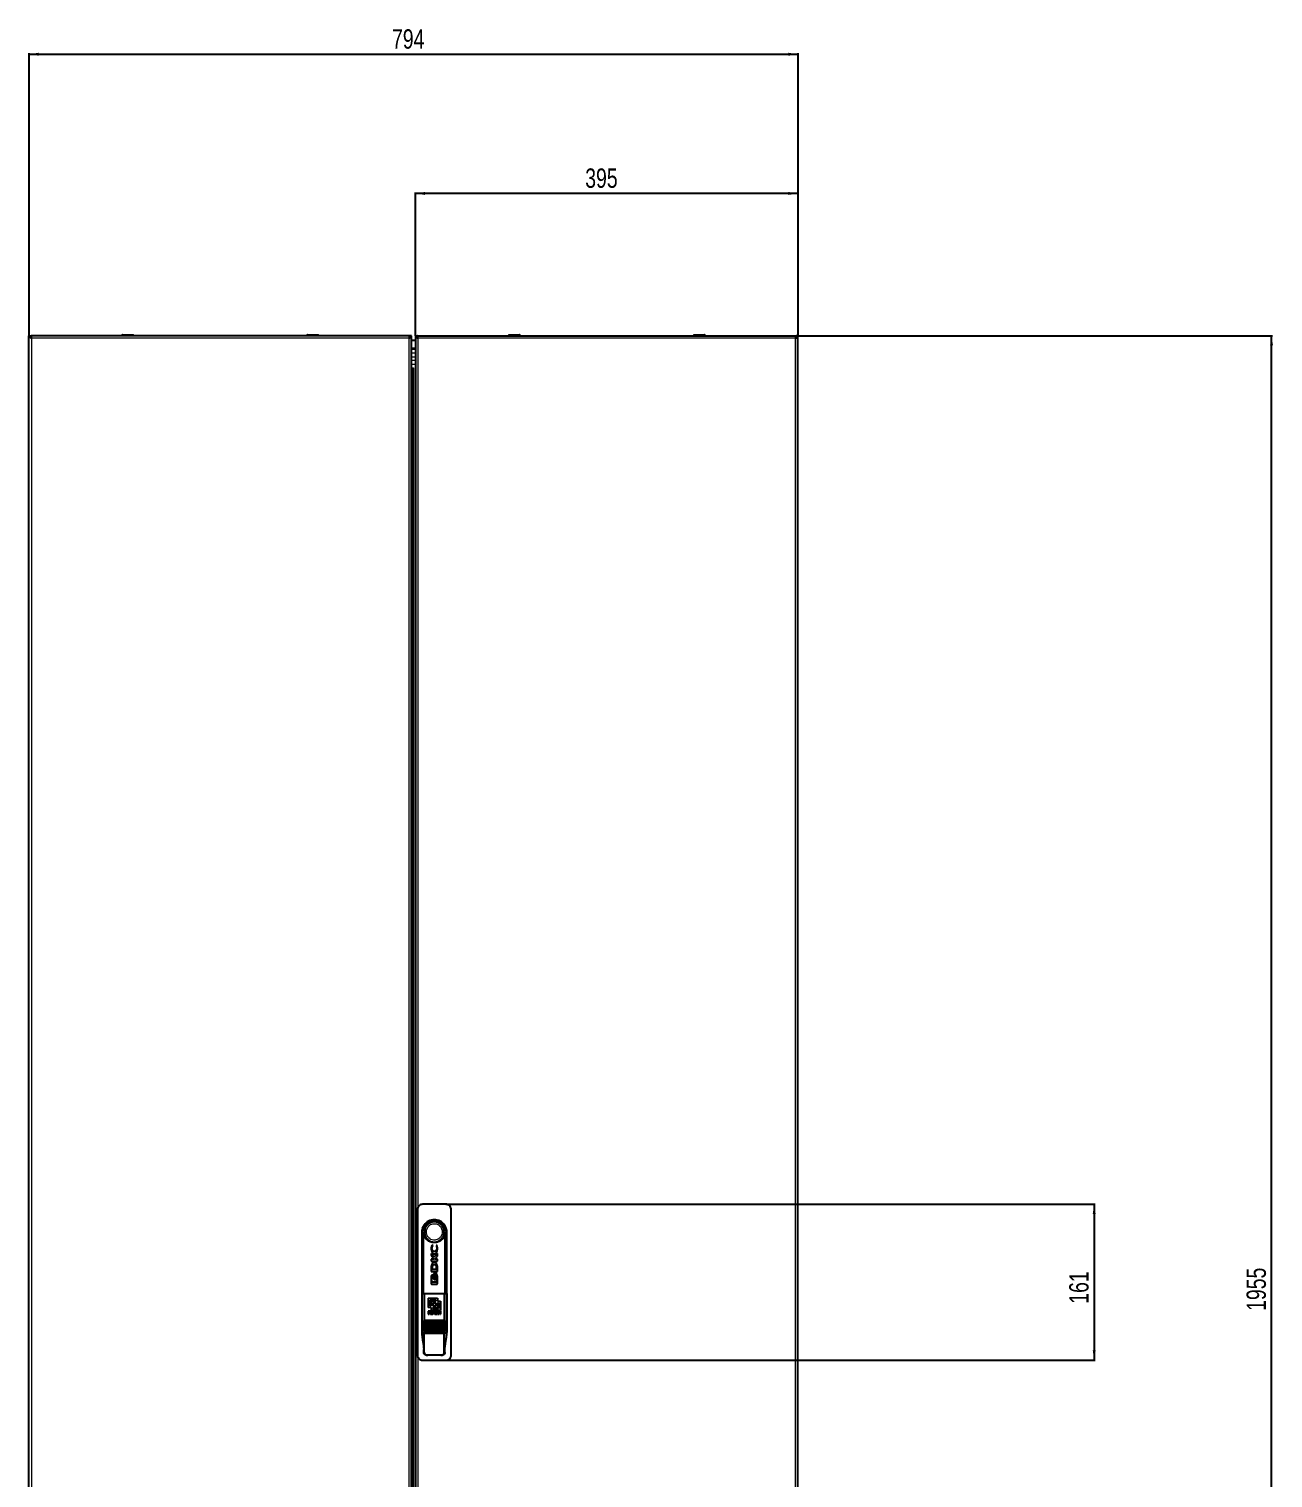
# Model space of a CAD drawing. Header units: millimetres. Extents: x -964 to 2908, y -1920 to 1219.
# Drawn here: x 1623 to 2908, y -423 to 1073 of the extents above; entities that cross this region are included whole.
import ezdxf

# ---------------------------------------------------------------- set-up
doc = ezdxf.new("R2010")
doc.units = ezdxf.units.MM
doc.layers.add('FORMAT', color=7, linetype='Continuous')
doc.styles.add('SLDTEXTSTYLE0', font='TXT', dxfattribs={"width": 0.75})
doc.dimstyles.new('SLDDIMSTYLE0', dxfattribs={"dimtxt": 20, "dimasz": 10, "dimexe": 0, "dimexo": 0.0625, "dimgap": 5, "dimtad": 2, "dimdec": 1, "dimrnd": 1e-09, "dimzin": 12, "dimdsep": 46, "dimtxsty": 'SLDTEXTSTYLE0', "dimsah": 1, "dimcen": 0.09, "dimadec": 0, "dimazin": 3, "dimtfac": 1, "dimtofl": 0, "dimtmove": 0, "dimatfit": 3, "dimfxl": 0, "dimfrac": 2, "dimtolj": 1, "dimtzin": 12, "dimarcsym": 0})

# ---------------------------------------------------------------- blocks, each defined once
blk = doc.blocks.new('_D')
at = {"layer": 'FORMAT'}
for p, q in [((2415, 756.3), (2907.2, 756.3)), ((2906.2, -1198.7), (2906.2, 756.3)), ((2415, -1198.7), (2907.2, -1198.7))]:
    blk.add_line(p, q, dxfattribs=at)
for points in [[(2906.2, 756.3), (2904.7, 746.3), (2907.7, 746.3)], [(2906.2, -1198.7), (2907.7, -1188.7), (2904.7, -1188.7)]]:
    blk.add_solid(points, dxfattribs=at)
at = {"layer": 'FORMAT', "insert": (2880.4, -250.8), "char_height": 20, "attachment_point": 1, "rotation": 90, "style": 'SLDTEXTSTYLE0'}
blk.add_mtext('1955', dxfattribs=at)
blk = doc.blocks.new('_D_1')
at = {"layer": 'FORMAT'}
for p, q in [((1623.3, 756.3), (1623.3, 1048)), ((2417.3, 756.3), (2417.3, 1048)), ((1623.3, 1047), (2417.3, 1047))]:
    blk.add_line(p, q, dxfattribs=at)
for points in [[(1623.3, 1047), (1633.3, 1045.5), (1633.3, 1048.6)], [(2417.3, 1047), (2407.3, 1048.6), (2407.3, 1045.5)]]:
    blk.add_solid(points, dxfattribs=at)
at = {"layer": 'FORMAT', "insert": (1998.1, 1072.8), "char_height": 20, "attachment_point": 1, "style": 'SLDTEXTSTYLE0'}
blk.add_mtext('794', dxfattribs=at)
blk = doc.blocks.new('_D_2')
at = {"layer": 'FORMAT'}
for p, q in [((2022.3, 756.3), (2022.3, 904.3)), ((2417.3, 903.3), (2022.3, 903.3)), ((2417.3, 756.3), (2417.3, 904.3))]:
    blk.add_line(p, q, dxfattribs=at)
for points in [[(2022.3, 903.3), (2032.3, 901.7), (2032.3, 904.8)], [(2417.3, 903.3), (2407.3, 904.8), (2407.3, 901.7)]]:
    blk.add_solid(points, dxfattribs=at)
at = {"layer": 'FORMAT', "insert": (2197.6, 929.1), "char_height": 20, "attachment_point": 1, "style": 'SLDTEXTSTYLE0'}
blk.add_mtext('395', dxfattribs=at)
blk = doc.blocks.new('_D_3')
at = {"layer": 'FORMAT'}
for p, q in [((2053.8, -140.7), (2724.1, -140.7)), ((2723.1, -140.7), (2723.1, -301.7)), ((2053.8, -301.7), (2724.1, -301.7))]:
    blk.add_line(p, q, dxfattribs=at)
for points in [[(2723.1, -140.7), (2721.6, -150.7), (2724.6, -150.7)], [(2723.1, -301.7), (2724.6, -291.7), (2721.6, -291.7)]]:
    blk.add_solid(points, dxfattribs=at)
at = {"layer": 'FORMAT', "insert": (2697.3, -243.4), "char_height": 20, "attachment_point": 1, "rotation": 90, "style": 'SLDTEXTSTYLE0'}
blk.add_mtext('161', dxfattribs=at)

msp = doc.modelspace()

# ---------------------------------------------------------------- linework, layer by layer
at = {"color": 7, "linetype": 'Continuous', "lineweight": 25}
for p, q in [((1623.28, 756.28), (1625.28, 756.28)), ((1623.28, -1198.72), (1623.28, 756.28)), ((2015.98, 756.28), (1625.58, 756.28)), ((1625.58, 754.28), (1625.58, 756.28)), ((1719.53, 757.03), (1719.53, 756.28)), ((1719.78, 757.28), (1730.78, 757.28)), ((1731.03, 756.28), (1731.03, 757.03)), ((1910.53, 757.03), (1910.53, 756.28)), ((1910.78, 757.28), (1913.27, 757.28)), ((1913.27, 757.28), (1921.78, 757.28)), ((1922.03, 756.28), (1922.03, 757.03)), ((2015.98, 756.28), (2015.98, 754.28)), ((2018.28, 756.28), (2016.28, 756.28)), ((2018.28, -1198.72), (2018.28, 756.28)), ((2022.28, 751.28), (2018.28, 751.28)), ((2022.28, 756.28), (2024.28, 756.28)), ((2022.28, 756.28), (2022.28, -1198.72)), ((2024.58, 756.28), (2414.98, 756.28)), ((2024.58, 756.28), (2024.58, 754.57)), ((2118.53, 757.03), (2118.53, 756.28)), ((2118.78, 757.28), (2129.78, 757.28)), ((2130.03, 756.28), (2130.03, 757.03)), ((2309.53, 757.03), (2309.53, 756.28)), ((2309.78, 757.28), (2312.27, 757.28)), ((2312.27, 757.28), (2320.78, 757.28)), ((2321.03, 756.28), (2321.03, 757.03)), ((2414.98, 754.58), (2414.98, 756.28)), ((2417.28, 756.28), (2415.28, 756.28)), ((2417.28, -1198.72), (2417.28, 756.28)), ((2018.82, 722.48), (2018.28, 722.48)), ((2018.41, 718.48), (2018.28, 718.48)), ((2024.28, -146.22), (2024.28, -296.22)), ((2053.78, -140.72), (2029.78, -140.72)), ((2059.28, -296.22), (2059.28, -146.22)), ((2028.78, -169.72), (2028.78, -272.72)), ((2030.78, -232.72), (2030.78, -172.72)), ((2030.78, -172.72), (2030.78, -172.72)), ((2052.78, -172.72), (2052.78, -232.72)), ((2052.78, -172.72), (2052.78, -172.72)), ((2054.78, -272.72), (2054.78, -169.72)), ((2039.08, -183.04), (2038.55, -186.2)), ((2041.42, -195.39), (2038.63, -191.59)), ((2038.63, -191.59), (2038.63, -193.28)), ((2038.63, -193.28), (2041.59, -197.27)), ((2040.16, -183.42), (2039.08, -183.04)), ((2040.16, -183.71), (2040.16, -183.42)), ((2044.92, -191.5), (2041.42, -195.39)), ((2042.28, -197.27), (2044.92, -194.24)), ((2044.57, -183.44), (2043.76, -183.16)), ((2043.76, -183.16), (2043.76, -183.39)), ((2045, -186.22), (2044.57, -183.44)), ((2044.92, -194.24), (2044.92, -191.5)), ((2041.59, -197.27), (2038.63, -197.27)), ((2038.63, -197.27), (2038.63, -199.5)), ((2038.63, -199.5), (2044.92, -199.5)), ((2038.64, -205.9), (2038.64, -210.13)), ((2039.59, -205.24), (2039.51, -206.21)), ((2039.51, -206.21), (2039.51, -207.77)), ((2039.51, -207.77), (2044.15, -207.77)), ((2044.92, -197.27), (2042.28, -197.27)), ((2044.15, -207.77), (2044.15, -206.35)), ((2044.9, -205.08), (2044.72, -203.46)), ((2044.93, -206.08), (2044.9, -205.08)), ((2044.92, -199.5), (2044.92, -197.27)), ((2044.93, -206.1), (2044.93, -206.08)), ((2044.93, -206.12), (2044.93, -206.1)), ((2044.93, -210.13), (2044.93, -206.12)), ((2038.63, -214.72), (2038.63, -222.57)), ((2038.64, -210.13), (2044.93, -210.13)), ((2039.14, -221.1), (2039.14, -214.86)), ((2039.14, -214.86), (2039.72, -214.86)), ((2044.44, -221.1), (2039.14, -221.1)), ((2039.72, -214.07), (2039.29, -214.07)), ((2039.29, -223.22), (2044.26, -223.22)), ((2039.72, -214.86), (2039.72, -214.07)), ((2041.45, -218.04), (2041.72, -217.9)), ((2041.74, -212.36), (2041.51, -212.22)), ((2041.65, -218.51), (2042.33, -218.51)), ((2042.48, -211.84), (2041.81, -211.84)), ((2041.87, -217.78), (2042.11, -217.51)), ((2042.11, -212.77), (2041.88, -212.49)), ((2042.22, -215.14), (2042.49, -213.58)), ((2042.5, -216.71), (2042.22, -215.14)), ((2042.49, -213.58), (2042.26, -213.01)), ((2042.27, -217.27), (2042.5, -216.71)), ((2042.72, -218.51), (2043.42, -218.51)), ((2043.57, -211.84), (2042.87, -211.84)), ((2044.44, -217.42), (2044.44, -221.1)), ((2044.92, -222.57), (2044.92, -214.72)), ((2028.81, -232.72), (2028.81, -273.22)), ((2028.81, -232.72), (2031.44, -232.72)), ((2031.44, -232.72), (2052.12, -232.72)), ((2031.44, -232.72), (2031.44, -260.72)), ((2035.43, -237.72), (2045.2, -237.72)), ((2035.43, -237.72), (2035.43, -247.48)), ((2045.2, -237.72), (2045.2, -240.65)), ((2052.12, -232.72), (2052.12, -260.72)), ((2052.12, -232.72), (2054.74, -232.72)), ((2054.74, -232.72), (2054.74, -273.22)), ((2038.36, -247.48), (2035.43, -247.48)), ((2037.5, -251.28), (2035.44, -251.28)), ((2035.44, -251.28), (2035.44, -254.25)), ((2035.44, -254.25), (2036.31, -254.25)), ((2036.31, -251.77), (2036.31, -252.57)), ((2036.31, -251.77), (2037.38, -251.77)), ((2037.34, -252.57), (2036.31, -252.57)), ((2036.31, -253.07), (2036.31, -254.25)), ((2036.31, -253.07), (2037.24, -253.07)), ((2037.39, -239.67), (2037.39, -245.53)), ((2037.39, -239.67), (2043.24, -239.67)), ((2038.36, -245.53), (2037.39, -245.53)), ((2037.87, -253.55), (2037.89, -253.87)), ((2038.02, -254.25), (2038.98, -254.25)), ((2038.36, -240.65), (2038.36, -245.53)), ((2043.24, -240.65), (2038.36, -240.65)), ((2038.36, -247.48), (2038.36, -250.41)), ((2048.12, -250.41), (2038.36, -250.41)), ((2038.81, -253.81), (2038.79, -253.46)), ((2038.81, -253.81), (2038.81, -253.83)), ((2038.98, -254.16), (2038.98, -254.25)), ((2040.82, -251.28), (2039.28, -254.25)), ((2039.28, -254.25), (2040.22, -254.25)), ((2040.22, -254.25), (2040.5, -253.64)), ((2040.31, -242.6), (2040.31, -245.53)), ((2040.31, -242.6), (2043.24, -242.6)), ((2043.24, -245.53), (2040.31, -245.53)), ((2040.31, -247.48), (2040.31, -248.45)), ((2040.31, -247.48), (2045.2, -247.48)), ((2046.17, -248.45), (2040.31, -248.45)), ((2040.5, -253.64), (2042.17, -253.64)), ((2040.74, -253.15), (2041.33, -251.88)), ((2041.93, -253.15), (2040.74, -253.15)), ((2041.84, -251.28), (2040.82, -251.28)), ((2041.33, -251.88), (2041.93, -253.15)), ((2043.4, -254.25), (2041.84, -251.28)), ((2042.17, -253.64), (2042.47, -254.25)), ((2042.47, -254.25), (2043.4, -254.25)), ((2043.24, -239.67), (2043.24, -240.65)), ((2043.24, -242.6), (2043.24, -245.53)), ((2045.16, -251.28), (2043.85, -251.28)), ((2043.85, -251.28), (2043.85, -254.25)), ((2043.85, -254.25), (2044.69, -254.25)), ((2044.69, -251.85), (2044.69, -254.25)), ((2044.69, -251.85), (2045.57, -254.25)), ((2046.02, -253.54), (2045.16, -251.28)), ((2045.2, -240.65), (2048.12, -240.65)), ((2045.2, -242.6), (2045.2, -247.48)), ((2045.2, -242.6), (2046.17, -242.6)), ((2045.57, -254.25), (2046.48, -254.25)), ((2046.87, -251.28), (2046.02, -253.54)), ((2046.17, -242.6), (2046.17, -248.45)), ((2046.48, -254.25), (2047.36, -251.85)), ((2048.19, -251.28), (2046.87, -251.28)), ((2047.36, -251.85), (2047.36, -254.25)), ((2047.36, -254.25), (2048.19, -254.25)), ((2048.12, -240.65), (2048.12, -250.41)), ((2048.19, -251.28), (2048.19, -254.25)), ((2031.18, -260.82), (2031.38, -260.82)), ((2052.17, -260.82), (2031.38, -260.82)), ((2052.17, -262.22), (2031.38, -262.22)), ((2052.17, -263.62), (2031.38, -263.62)), ((2052.17, -265.02), (2031.38, -265.02)), ((2052.17, -266.42), (2031.38, -266.42)), ((2052.17, -267.82), (2031.38, -267.82)), ((2052.17, -269.22), (2031.38, -269.22)), ((2052.17, -260.82), (2052.38, -260.82)), ((2028.81, -273.22), (2031.44, -273.22)), ((2028.81, -273.72), (2031.44, -273.72)), ((2030.78, -273.72), (2030.78, -273.22)), ((2052.17, -270.62), (2031.38, -270.62)), ((2031.44, -271.92), (2031.44, -273.22)), ((2031.44, -273.22), (2052.12, -273.22)), ((2031.44, -293.72), (2031.44, -273.72)), ((2031.44, -273.72), (2052.12, -273.72)), ((2052.12, -271.92), (2052.12, -273.22)), ((2052.12, -273.22), (2054.74, -273.22)), ((2052.12, -293.72), (2052.12, -273.72)), ((2052.12, -273.72), (2054.74, -273.72)), ((2052.78, -273.22), (2052.78, -273.72)), ((2030.82, -293.72), (2030.82, -290.63)), ((2035.05, -296.72), (2034.12, -296.72)), ((2048.51, -296.72), (2035.05, -296.72)), ((2049.44, -296.72), (2048.51, -296.72)), ((2052.74, -293.72), (2052.74, -290.63)), ((2029.78, -301.72), (2053.78, -301.72))]:
    msp.add_line(p, q, dxfattribs=at)
at = {"color": 8, "linetype": 'Continuous', "lineweight": 18}
for p, q in [((2015.68, 753.68), (1625.88, 753.68)), ((1625.88, 753.68), (1625.88, -1196.12)), ((1731.03, 757.03), (1719.53, 757.03)), ((1913.13, 757.03), (1910.53, 757.03)), ((1922.03, 757.03), (1913.13, 757.03)), ((2015.68, -1196.12), (2015.68, 753.68)), ((2414.68, 753.68), (2024.88, 753.68)), ((2024.88, 753.68), (2024.88, -143.88)), ((2130.03, 757.03), (2118.53, 757.03)), ((2312.13, 757.03), (2309.53, 757.03)), ((2321.03, 757.03), (2312.13, 757.03)), ((2414.68, -1196.12), (2414.68, 753.68)), ((2022.28, 743.56), (2018.28, 743.56)), ((2022.28, 742.11), (2018.28, 742.11)), ((2022.28, 738.34), (2018.28, 738.34)), ((2022.28, 734.02), (2018.28, 734.02)), ((2022.28, 730.79), (2018.28, 730.79)), ((2022.28, 726.47), (2018.28, 726.47)), ((2019.29, -1165.85), (2019.29, 723.41)), ((2019.76, 723.43), (2019.76, -1165.87)), ((2020.33, -1165.53), (2020.33, 723.1)), ((2021.68, 723.1), (2021.68, -1165.53)), ((2031.44, -260.72), (2052.12, -260.72)), ((2024.88, -298.56), (2024.88, -1196.12)), ((2030.82, -293.72), (2031.44, -293.72)), ((2052.12, -293.72), (2052.74, -293.72))]:
    msp.add_line(p, q, dxfattribs=at)
at = {"color": 7, "linetype": 'Continuous', "lineweight": 25}
for centre, radius, start, end in [((1719.78, 757.03), 0.25, 90, 180), ((1730.78, 757.03), 0.25, 0, 90), ((1910.78, 757.03), 0.25, 90, 180), ((1921.78, 757.03), 0.25, 0, 90), ((2118.78, 757.03), 0.25, 90, 180), ((2129.78, 757.03), 0.25, 0, 90), ((2309.78, 757.03), 0.25, 90, 180), ((2320.78, 757.03), 0.25, 0, 90), ((2041.78, -169.72), 13, 144.60565, 180), ((2041.78, -169.72), 11.4, 344.74488, 195.25752), ((2041.78, -169.72), 13, 35.39435, 144.60565), ((2041.78, -169.72), 13, 0, 35.39435), ((2041.78, -272.72), 13, 180, 184.41172), ((2041.78, -272.72), 13, 355.58829, 0)]:
    msp.add_arc(centre, radius, start, end, dxfattribs=at)
for points in [[(1623.28, 756.28), (1623.32, 756.07), (1623.4, 755.63), (1624, 754.98), (1624.86, 754.33), (1625.54, 753.9), (1625.88, 753.68)], [(1625.28, 756.28), (1625.32, 755.85), (1625.39, 754.98), (1625.72, 754.12), (1625.88, 753.68)], [(1625.88, 753.68), (1625.85, 754.02), (1625.8, 754.7), (1625.73, 755.56), (1625.65, 756.17), (1625.6, 756.24), (1625.58, 756.28)], [(1625.88, 753.68), (1625.85, 753.76), (1625.8, 753.92), (1625.73, 754.12), (1625.65, 754.26), (1625.6, 754.27), (1625.58, 754.28)], [(2015.98, 756.28), (2015.95, 756.24), (2015.9, 756.17), (2015.83, 755.56), (2015.75, 754.7), (2015.7, 754.02), (2015.68, 753.68)], [(2015.68, 753.68), (2016.02, 753.9), (2016.7, 754.33), (2017.56, 754.98), (2018.16, 755.63), (2018.24, 756.07), (2018.28, 756.28)], [(2015.68, 753.68), (2015.84, 754.12), (2016.17, 754.98), (2016.24, 755.85), (2016.28, 756.28)], [(2015.98, 754.28), (2015.95, 754.27), (2015.9, 754.26), (2015.83, 754.12), (2015.75, 753.92), (2015.7, 753.76), (2015.68, 753.68)], [(2024.88, 753.68), (2024.85, 754.02), (2024.8, 754.7), (2024.73, 755.56), (2024.65, 756.17), (2024.6, 756.24), (2024.58, 756.28)], [(2414.98, 756.28), (2414.95, 756.24), (2414.9, 756.17), (2414.83, 755.56), (2414.75, 754.7), (2414.7, 754.02), (2414.68, 753.68)]]:
    msp.add_open_spline(points, degree=3, dxfattribs=at)
for points, knots in [([(2022.28, 756.28), (2022.31, 756.1), (2022.37, 755.69), (2022.9, 755.07), (2023.78, 754.38), (2024.5, 753.92), (2024.88, 753.68)], [0, 0, 0, 0, 0.2135062, 0.4683221, 0.7232409, 1, 1, 1, 1]), ([(2024.28, 756.28), (2024.31, 755.9), (2024.35, 755.28), (2024.61, 754.42), (2024.79, 753.93), (2024.88, 753.68)], [0, 0, 0, 0, 0.4375, 0.7156903, 1, 1, 1, 1]), ([(2414.68, 753.68), (2414.82, 754.06), (2415.04, 754.68), (2415.24, 755.55), (2415.27, 756.04), (2415.28, 756.28)], [0, 0, 0, 0, 0.4375, 0.7156903, 1, 1, 1, 1]), ([(2414.68, 753.68), (2414.97, 753.87), (2415.6, 754.27), (2416.46, 754.89), (2417.14, 755.58), (2417.23, 756.04), (2417.28, 756.28)], [0, 0, 0, 0, 0.2113527, 0.4661677, 0.7210903, 1, 1, 1, 1]), ([(2029.78, -140.72), (2029.16, -140.78), (2027.92, -140.9), (2026.28, -141.85), (2025.03, -143.24), (2024.37, -144.79), (2024.31, -145.81), (2024.28, -146.22)], [0, 0, 0, 0, 0.2146939, 0.4293877, 0.6440816, 0.8587754, 1, 1, 1, 1]), ([(2059.28, -146.22), (2059.22, -145.6), (2059.1, -144.36), (2058.15, -142.71), (2056.75, -141.47), (2055.21, -140.81), (2054.18, -140.74), (2053.78, -140.72)], [0, 0, 0, 0, 0.2146898, 0.4293796, 0.6440728, 0.8587666, 1, 1, 1, 1]), ([(2052.78, -172.72), (2052.7, -172.86), (2052.6, -173.06), (2052.41, -173), (2052.36, -172.93), (2052.34, -172.94), (2052.31, -172.98), (2052.23, -173.12), (2051.97, -173.72), (2051.29, -175.23), (2049.62, -177.4), (2046.77, -179.42), (2043.16, -180.47), (2039.36, -180.3), (2035.82, -178.9), (2033.27, -176.67), (2031.94, -174.61), (2031.45, -173.38), (2031.27, -173.01), (2031.23, -172.96), (2031.21, -172.93), (2031.18, -172.95), (2031.09, -173.02), (2030.92, -173.05), (2030.83, -172.84), (2030.78, -172.72)], [0, 0, 0, 0, 0.0606924, 0.0805589, 0.0842327, 0.0858551, 0.088471, 0.0918895, 0.1038086, 0.1490341, 0.2394014, 0.348151, 0.4589406, 0.5711838, 0.6838346, 0.7958468, 0.8697554, 0.9066852, 0.9101249, 0.9128346, 0.9146791, 0.9165483, 0.9244032, 0.9559527, 1, 1, 1, 1]), ([(2038.55, -186.2), (2038.58, -186.79), (2038.63, -187.97), (2039.13, -189.68), (2039.87, -190.99), (2040.7, -191.64), (2041.25, -191.87), (2041.55, -191.89), (2041.7, -191.91)], [0, 0, 0, 0, 0.2502823, 0.4993933, 0.7487907, 0.8746994, 0.9372862, 1, 1, 1, 1]), ([(2039.38, -186.14), (2039.41, -185.7), (2039.47, -184.83), (2039.93, -184.08), (2040.16, -183.71)], [0, 0, 0, 0, 0.5009634, 1, 1, 1, 1]), ([(2041.85, -189.4), (2041.66, -189.38), (2041.29, -189.35), (2040.77, -189.09), (2040.33, -188.74), (2039.86, -188.15), (2039.46, -187.27), (2039.4, -186.52), (2039.38, -186.14)], [0, 0, 0, 0, 0.1244159, 0.2483566, 0.3739824, 0.5001693, 0.7493996, 1, 1, 1, 1]), ([(2041.7, -191.91), (2042.01, -191.88), (2042.62, -191.82), (2043.45, -191.36), (2044.06, -190.66), (2044.61, -189.56), (2044.95, -188.05), (2044.99, -186.83), (2045, -186.22)], [0, 0, 0, 0, 0.1252623, 0.2501242, 0.3753839, 0.500707, 0.7503222, 1, 1, 1, 1]), ([(2044.32, -186.14), (2044.29, -186.52), (2044.24, -187.27), (2043.84, -188.14), (2043.37, -188.73), (2042.94, -189.09), (2042.42, -189.35), (2042.04, -189.38), (2041.85, -189.4)], [0, 0, 0, 0, 0.2499646, 0.4978209, 0.6230141, 0.7485813, 0.8742843, 1, 1, 1, 1]), ([(2043.76, -183.39), (2043.93, -183.84), (2044.26, -184.72), (2044.3, -185.67), (2044.32, -186.14)], [0, 0, 0, 0, 0.5000842, 1, 1, 1, 1]), ([(2039.29, -202.37), (2039.16, -202.64), (2038.9, -203.19), (2038.7, -204.39), (2038.66, -205.3), (2038.64, -205.9)], [0, 0, 0, 0, 0.249362, 0.4996719, 1, 1, 1, 1]), ([(2044.72, -203.46), (2044.63, -203.16), (2044.45, -202.56), (2043.94, -201.77), (2043.25, -201.13), (2042.4, -200.73), (2041.45, -200.69), (2040.55, -201), (2039.81, -201.6), (2039.46, -202.11), (2039.29, -202.37)], [0, 0, 0, 0, 0.1255568, 0.2501397, 0.3754769, 0.5000684, 0.6244194, 0.7493773, 0.8740706, 1, 1, 1, 1]), ([(2041.8, -203.22), (2041.52, -203.23), (2041.09, -203.24), (2040.55, -203.42), (2040.19, -203.67), (2039.95, -204.02), (2039.74, -204.54), (2039.65, -204.96), (2039.59, -205.24)], [0, 0, 0, 0, 0.2494324, 0.37514, 0.4993561, 0.6234585, 0.749245, 1, 1, 1, 1]), ([(2044.15, -206.35), (2044.14, -205.97), (2044.12, -205.23), (2043.92, -204.27), (2043.44, -203.67), (2042.77, -203.27), (2042.19, -203.24), (2041.8, -203.22)], [0, 0, 0, 0, 0.2484271, 0.4973724, 0.6229029, 0.7485104, 1, 1, 1, 1]), ([(2039.29, -214.07), (2039.21, -214.08), (2039.04, -214.1), (2038.82, -214.25), (2038.69, -214.43), (2038.64, -214.59), (2038.64, -214.68), (2038.63, -214.72)], [0, 0, 0, 0, 0.2494454, 0.4989987, 0.7485105, 0.8738593, 1, 1, 1, 1]), ([(2038.63, -222.57), (2038.64, -222.61), (2038.64, -222.7), (2038.69, -222.86), (2038.82, -223.04), (2039.04, -223.19), (2039.21, -223.21), (2039.29, -223.22)], [0, 0, 0, 0, 0.1253881, 0.2505914, 0.5001924, 0.7498055, 1, 1, 1, 1]), ([(2041.51, -212.22), (2041.38, -212.28), (2041.12, -212.41), (2040.71, -212.82), (2040.35, -213.45), (2040.1, -214.28), (2040.08, -214.85), (2040.06, -215.14)], [0, 0, 0, 0, 0.1246003, 0.24897653, 0.50040541, 0.74933291, 1, 1, 1, 1]), ([(2040.06, -215.14), (2040.07, -215.42), (2040.1, -215.98), (2040.34, -216.8), (2040.68, -217.42), (2041.08, -217.84), (2041.33, -217.97), (2041.45, -218.04)], [0, 0, 0, 0, 0.24873067, 0.49737733, 0.75052803, 0.87523315, 1, 1, 1, 1]), ([(2040.57, -215.14), (2040.62, -214.62), (2040.69, -213.84), (2041.15, -212.88), (2041.54, -212.54), (2041.74, -212.36)], [0, 0, 0, 0, 0.4989654, 0.749922, 1, 1, 1, 1]), ([(2041.72, -217.9), (2041.52, -217.73), (2041.14, -217.38), (2040.69, -216.43), (2040.62, -215.65), (2040.57, -215.14)], [0, 0, 0, 0, 0.24957535, 0.50084182, 1, 1, 1, 1]), ([(2041.88, -212.49), (2041.71, -212.66), (2041.37, -213.02), (2040.98, -213.92), (2040.92, -214.65), (2040.87, -215.14)], [0, 0, 0, 0, 0.2501927, 0.5001584, 1, 1, 1, 1]), ([(2040.87, -215.14), (2040.91, -215.62), (2040.98, -216.35), (2041.37, -217.25), (2041.7, -217.61), (2041.87, -217.78)], [0, 0, 0, 0, 0.49958431, 0.74952711, 1, 1, 1, 1]), ([(2041.38, -215.14), (2041.41, -214.72), (2041.45, -214.08), (2041.75, -213.28), (2041.99, -212.94), (2042.11, -212.77)], [0, 0, 0, 0, 0.5014603, 0.750257, 1, 1, 1, 1]), ([(2042.11, -217.51), (2041.99, -217.34), (2041.75, -216.99), (2041.46, -216.19), (2041.42, -215.56), (2041.38, -215.14)], [0, 0, 0, 0, 0.2508953, 0.500775, 1, 1, 1, 1]), ([(2043.15, -215.14), (2043.1, -215.79), (2043.02, -216.76), (2042.51, -217.77), (2042.09, -218.28), (2041.8, -218.43), (2041.65, -218.51)], [0, 0, 0, 0, 0.4971459, 0.7483739, 0.8746499, 1, 1, 1, 1]), ([(2042.26, -213.01), (2042.1, -213.35), (2041.76, -214.02), (2041.73, -214.76), (2041.71, -215.14)], [0, 0, 0, 0, 0.4984332, 1, 1, 1, 1]), ([(2041.71, -215.14), (2041.73, -215.52), (2041.76, -216.26), (2042.1, -216.94), (2042.27, -217.27)], [0, 0, 0, 0, 0.5014711, 1, 1, 1, 1]), ([(2041.81, -211.84), (2041.93, -211.93), (2042.19, -212.11), (2042.57, -212.61), (2043.03, -213.59), (2043.1, -214.52), (2043.15, -215.14)], [0, 0, 0, 0, 0.12567833, 0.25113951, 0.5015899, 1, 1, 1, 1]), ([(2042.33, -218.51), (2042.47, -218.43), (2042.76, -218.28), (2043.18, -217.78), (2043.7, -216.76), (2043.77, -215.79), (2043.82, -215.14)], [0, 0, 0, 0, 0.1252924, 0.2510094, 0.5010488, 1, 1, 1, 1]), ([(2043.82, -215.14), (2043.78, -214.52), (2043.71, -213.6), (2043.24, -212.61), (2042.87, -212.11), (2042.61, -211.93), (2042.48, -211.84)], [0, 0, 0, 0, 0.49616807, 0.74770282, 0.87411145, 1, 1, 1, 1]), ([(2044.22, -215.14), (2044.17, -215.79), (2044.09, -216.76), (2043.58, -217.77), (2043.16, -218.28), (2042.86, -218.43), (2042.72, -218.51)], [0, 0, 0, 0, 0.4971542, 0.7483802, 0.8746534, 1, 1, 1, 1]), ([(2042.87, -211.84), (2043, -211.93), (2043.26, -212.11), (2043.63, -212.61), (2044.1, -213.59), (2044.17, -214.52), (2044.22, -215.14)], [0, 0, 0, 0, 0.1256773, 0.2511366, 0.5015854, 1, 1, 1, 1]), ([(2043.42, -218.51), (2043.53, -218.45), (2043.76, -218.34), (2044.13, -217.98), (2044.31, -217.65), (2044.44, -217.42)], [0, 0, 0, 0, 0.2481114, 0.4958631, 1, 1, 1, 1]), ([(2044.92, -214.72), (2044.9, -214.45), (2044.85, -213.9), (2044.56, -213.13), (2044.23, -212.53), (2043.91, -212.08), (2043.68, -211.92), (2043.57, -211.84)], [0, 0, 0, 0, 0.2498218, 0.4993095, 0.7487414, 0.8748789, 1, 1, 1, 1]), ([(2044.26, -223.22), (2044.35, -223.21), (2044.52, -223.19), (2044.74, -223.04), (2044.86, -222.86), (2044.92, -222.7), (2044.92, -222.61), (2044.92, -222.57)], [0, 0, 0, 0, 0.2494374, 0.4989967, 0.7485162, 0.8738601, 1, 1, 1, 1]), ([(2037.24, -253.07), (2037.35, -253.07), (2037.51, -253.08), (2037.69, -253.14), (2037.77, -253.2), (2037.83, -253.31), (2037.86, -253.43), (2037.87, -253.51), (2037.87, -253.55)], [0, 0, 0, 0, 0.3623072, 0.4997618, 0.6038945, 0.7077513, 0.8881589, 1, 1, 1, 1]), ([(2038.03, -252.17), (2038.02, -252.22), (2038.02, -252.3), (2037.96, -252.4), (2037.87, -252.48), (2037.67, -252.57), (2037.48, -252.57), (2037.34, -252.57)], [0, 0, 0, 0, 0.1448477, 0.2595538, 0.3741459, 0.5488424, 1, 1, 1, 1]), ([(2037.38, -251.77), (2037.52, -251.78), (2037.7, -251.79), (2037.9, -251.89), (2037.98, -251.98), (2038.02, -252.08), (2038.03, -252.14), (2038.03, -252.17)], [0, 0, 0, 0, 0.4647786, 0.6394977, 0.7667833, 0.8944855, 1, 1, 1, 1]), ([(2038.9, -252.11), (2038.89, -252.02), (2038.88, -251.86), (2038.77, -251.65), (2038.58, -251.48), (2038.16, -251.3), (2037.77, -251.29), (2037.5, -251.28)], [0, 0, 0, 0, 0.14914118, 0.26413398, 0.37885165, 0.56023249, 1, 1, 1, 1]), ([(2037.89, -253.87), (2037.89, -253.9), (2037.9, -253.97), (2037.92, -254.1), (2037.97, -254.19), (2038.01, -254.24), (2038.02, -254.25)], [0, 0, 0, 0, 0.2561394, 0.5126978, 0.9190221, 1, 1, 1, 1]), ([(2038.27, -252.81), (2038.38, -252.78), (2038.56, -252.73), (2038.76, -252.56), (2038.87, -252.37), (2038.9, -252.21), (2038.9, -252.13), (2038.9, -252.11)], [0, 0, 0, 0, 0.3314728, 0.5464809, 0.7625261, 0.960277, 1, 1, 1, 1]), ([(2038.79, -253.46), (2038.78, -253.35), (2038.76, -253.19), (2038.66, -253), (2038.49, -252.88), (2038.35, -252.83), (2038.27, -252.81)], [0, 0, 0, 0, 0.3364219, 0.5234602, 0.710673, 1, 1, 1, 1]), ([(2038.98, -254.16), (2038.95, -254.14), (2038.9, -254.12), (2038.85, -254.04), (2038.81, -253.94), (2038.81, -253.86), (2038.81, -253.83)], [0, 0, 0, 0, 0.2026304, 0.4204058, 0.7280078, 1, 1, 1, 1]), ([(2031.43, -262.12), (2031.39, -261.9), (2031.33, -261.58), (2031.24, -261.14), (2031.2, -260.93), (2031.18, -260.82)], [0, 0, 0, 0, 0.49999327, 0.74999583, 1, 1, 1, 1]), ([(2031.43, -263.52), (2031.39, -263.3), (2031.33, -262.98), (2031.24, -262.54), (2031.2, -262.33), (2031.18, -262.22)], [0, 0, 0, 0, 0.4999933, 0.7499958, 1, 1, 1, 1]), ([(2031.43, -264.92), (2031.39, -264.7), (2031.33, -264.38), (2031.24, -263.94), (2031.2, -263.73), (2031.18, -263.62)], [0, 0, 0, 0, 0.4999933, 0.7499958, 1, 1, 1, 1]), ([(2031.43, -266.32), (2031.39, -266.1), (2031.33, -265.78), (2031.24, -265.34), (2031.2, -265.13), (2031.18, -265.02)], [0, 0, 0, 0, 0.4999933, 0.7499958, 1, 1, 1, 1]), ([(2031.43, -267.72), (2031.39, -267.5), (2031.33, -267.18), (2031.24, -266.74), (2031.2, -266.53), (2031.18, -266.42)], [0, 0, 0, 0, 0.4999933, 0.7499958, 1, 1, 1, 1]), ([(2031.43, -269.12), (2031.39, -268.9), (2031.33, -268.58), (2031.24, -268.14), (2031.2, -267.93), (2031.18, -267.82)], [0, 0, 0, 0, 0.4999933, 0.7499958, 1, 1, 1, 1]), ([(2031.43, -270.52), (2031.39, -270.3), (2031.33, -269.98), (2031.24, -269.54), (2031.2, -269.33), (2031.18, -269.22)], [0, 0, 0, 0, 0.4999933, 0.7499958, 1, 1, 1, 1]), ([(2031.38, -260.82), (2031.39, -260.82), (2031.4, -260.81), (2031.42, -260.79), (2031.43, -260.76), (2031.44, -260.73), (2031.44, -260.72), (2031.44, -260.72)], [0, 0, 0, 0, 0.2956914, 0.5686867, 0.7598531, 0.9519121, 1, 1, 1, 1]), ([(2031.38, -262.22), (2031.39, -262.22), (2031.4, -262.21), (2031.42, -262.19), (2031.43, -262.16), (2031.44, -262.13), (2031.44, -262.12), (2031.44, -262.12)], [0, 0, 0, 0, 0.2956914, 0.5686867, 0.7598531, 0.9519121, 1, 1, 1, 1]), ([(2031.38, -263.62), (2031.39, -263.62), (2031.4, -263.61), (2031.42, -263.59), (2031.43, -263.56), (2031.44, -263.53), (2031.44, -263.52), (2031.44, -263.52)], [0, 0, 0, 0, 0.2956914, 0.5686867, 0.7598531, 0.9519121, 1, 1, 1, 1]), ([(2031.38, -265.02), (2031.39, -265.02), (2031.4, -265.01), (2031.42, -264.99), (2031.43, -264.96), (2031.44, -264.93), (2031.44, -264.92), (2031.44, -264.92)], [0, 0, 0, 0, 0.2956914, 0.5686867, 0.7598531, 0.9519121, 1, 1, 1, 1]), ([(2031.38, -266.42), (2031.39, -266.42), (2031.4, -266.41), (2031.42, -266.39), (2031.43, -266.36), (2031.44, -266.33), (2031.44, -266.32), (2031.44, -266.32)], [0, 0, 0, 0, 0.2956914, 0.5686867, 0.7598531, 0.9519121, 1, 1, 1, 1]), ([(2031.38, -267.82), (2031.39, -267.82), (2031.4, -267.81), (2031.42, -267.79), (2031.43, -267.76), (2031.44, -267.73), (2031.44, -267.72), (2031.44, -267.72)], [0, 0, 0, 0, 0.2956914, 0.5686867, 0.7598531, 0.9519121, 1, 1, 1, 1]), ([(2031.38, -269.22), (2031.39, -269.22), (2031.4, -269.21), (2031.42, -269.19), (2031.43, -269.16), (2031.44, -269.13), (2031.44, -269.12), (2031.44, -269.12)], [0, 0, 0, 0, 0.2956914, 0.5686867, 0.7598531, 0.9519121, 1, 1, 1, 1]), ([(2052.12, -262.12), (2050.2, -262.12), (2046.35, -262.12), (2039.42, -262.12), (2034.47, -262.12), (2031.44, -262.12)], [0, 0, 0, 0, 0.2800507, 0.5600468, 1, 1, 1, 1]), ([(2052.12, -263.52), (2050.2, -263.52), (2046.35, -263.52), (2039.42, -263.52), (2034.47, -263.52), (2031.44, -263.52)], [0, 0, 0, 0, 0.2800507, 0.5600468, 1, 1, 1, 1]), ([(2052.12, -264.92), (2050.2, -264.92), (2046.35, -264.92), (2039.42, -264.92), (2034.47, -264.92), (2031.44, -264.92)], [0, 0, 0, 0, 0.2800507, 0.5600468, 1, 1, 1, 1]), ([(2052.12, -266.32), (2050.2, -266.32), (2046.35, -266.32), (2039.42, -266.32), (2034.47, -266.32), (2031.44, -266.32)], [0, 0, 0, 0, 0.2800507, 0.5600468, 1, 1, 1, 1]), ([(2052.12, -267.72), (2050.2, -267.72), (2046.35, -267.72), (2039.42, -267.72), (2034.47, -267.72), (2031.44, -267.72)], [0, 0, 0, 0, 0.28005072, 0.56004677, 1, 1, 1, 1]), ([(2052.12, -269.12), (2050.2, -269.12), (2046.35, -269.12), (2039.42, -269.12), (2034.47, -269.12), (2031.44, -269.12)], [0, 0, 0, 0, 0.2800507, 0.5600468, 1, 1, 1, 1]), ([(2052.12, -260.72), (2052.12, -260.73), (2052.12, -260.75), (2052.13, -260.77), (2052.14, -260.8), (2052.16, -260.81), (2052.17, -260.82), (2052.17, -260.82)], [0, 0, 0, 0, 0.1717087, 0.3429843, 0.5250053, 0.735802, 1, 1, 1, 1]), ([(2052.38, -260.82), (2052.36, -260.93), (2052.31, -261.2), (2052.22, -261.63), (2052.16, -261.96), (2052.12, -262.12)], [0, 0, 0, 0, 0.249996, 0.6249953, 1, 1, 1, 1]), ([(2052.12, -262.12), (2052.12, -262.13), (2052.12, -262.15), (2052.13, -262.17), (2052.14, -262.2), (2052.16, -262.21), (2052.17, -262.22), (2052.17, -262.22)], [0, 0, 0, 0, 0.17170867, 0.34298427, 0.5250053, 0.73580203, 1, 1, 1, 1]), ([(2052.38, -262.22), (2052.36, -262.33), (2052.31, -262.6), (2052.22, -263.03), (2052.16, -263.36), (2052.12, -263.52)], [0, 0, 0, 0, 0.249996, 0.6249953, 1, 1, 1, 1]), ([(2052.12, -263.52), (2052.12, -263.53), (2052.12, -263.55), (2052.13, -263.57), (2052.14, -263.6), (2052.16, -263.61), (2052.17, -263.62), (2052.17, -263.62)], [0, 0, 0, 0, 0.1717087, 0.3429843, 0.5250053, 0.735802, 1, 1, 1, 1]), ([(2052.38, -263.62), (2052.36, -263.73), (2052.31, -264), (2052.22, -264.43), (2052.16, -264.76), (2052.12, -264.92)], [0, 0, 0, 0, 0.249996, 0.6249953, 1, 1, 1, 1]), ([(2052.12, -264.92), (2052.12, -264.93), (2052.12, -264.95), (2052.13, -264.97), (2052.14, -265), (2052.16, -265.01), (2052.17, -265.02), (2052.17, -265.02)], [0, 0, 0, 0, 0.1717087, 0.3429843, 0.5250053, 0.735802, 1, 1, 1, 1]), ([(2052.38, -265.02), (2052.36, -265.13), (2052.31, -265.4), (2052.22, -265.83), (2052.16, -266.16), (2052.12, -266.32)], [0, 0, 0, 0, 0.249996, 0.6249953, 1, 1, 1, 1]), ([(2052.12, -266.32), (2052.12, -266.33), (2052.12, -266.35), (2052.13, -266.37), (2052.14, -266.4), (2052.16, -266.41), (2052.17, -266.42), (2052.17, -266.42)], [0, 0, 0, 0, 0.1717087, 0.3429843, 0.5250053, 0.735802, 1, 1, 1, 1]), ([(2052.38, -266.42), (2052.36, -266.53), (2052.31, -266.8), (2052.22, -267.23), (2052.16, -267.56), (2052.12, -267.72)], [0, 0, 0, 0, 0.249996, 0.6249953, 1, 1, 1, 1]), ([(2052.12, -267.72), (2052.12, -267.73), (2052.12, -267.75), (2052.13, -267.77), (2052.14, -267.8), (2052.16, -267.81), (2052.17, -267.82), (2052.17, -267.82)], [0, 0, 0, 0, 0.1717087, 0.3429843, 0.5250053, 0.735802, 1, 1, 1, 1]), ([(2052.38, -267.82), (2052.36, -267.93), (2052.31, -268.2), (2052.22, -268.63), (2052.16, -268.96), (2052.12, -269.12)], [0, 0, 0, 0, 0.249996, 0.6249953, 1, 1, 1, 1]), ([(2052.12, -269.12), (2052.12, -269.13), (2052.12, -269.15), (2052.13, -269.17), (2052.14, -269.2), (2052.16, -269.21), (2052.17, -269.22), (2052.17, -269.22)], [0, 0, 0, 0, 0.1717087, 0.3429843, 0.5250053, 0.735802, 1, 1, 1, 1]), ([(2052.38, -269.22), (2052.36, -269.33), (2052.31, -269.6), (2052.22, -270.03), (2052.16, -270.36), (2052.12, -270.52)], [0, 0, 0, 0, 0.249996, 0.6249953, 1, 1, 1, 1]), ([(2028.81, -273.72), (2028.92, -274.96), (2029.13, -277.45), (2029.54, -279.99), (2029.75, -281.26)], [0, 0, 0, 0, 0.499713, 1, 1, 1, 1]), ([(2029.75, -281.26), (2029.94, -282.44), (2030.33, -284.81), (2030.76, -288.01), (2030.81, -290.01), (2030.82, -290.63)], [0, 0, 0, 0, 0.40101464, 0.81237094, 1, 1, 1, 1]), ([(2031.43, -271.92), (2031.39, -271.7), (2031.33, -271.38), (2031.24, -270.94), (2031.2, -270.73), (2031.18, -270.62)], [0, 0, 0, 0, 0.4999933, 0.7499958, 1, 1, 1, 1]), ([(2031.38, -270.62), (2031.39, -270.62), (2031.4, -270.61), (2031.42, -270.59), (2031.43, -270.56), (2031.44, -270.53), (2031.44, -270.52), (2031.44, -270.52)], [0, 0, 0, 0, 0.2956914, 0.5686867, 0.7598531, 0.9519121, 1, 1, 1, 1]), ([(2052.12, -270.52), (2050.2, -270.52), (2046.35, -270.52), (2039.42, -270.52), (2034.47, -270.52), (2031.44, -270.52)], [0, 0, 0, 0, 0.2800507, 0.5600468, 1, 1, 1, 1]), ([(2052.12, -271.92), (2050.2, -271.92), (2046.35, -271.92), (2039.42, -271.92), (2034.47, -271.92), (2031.44, -271.92)], [0, 0, 0, 0, 0.2800507, 0.5600468, 1, 1, 1, 1]), ([(2052.12, -270.52), (2052.12, -270.53), (2052.12, -270.55), (2052.13, -270.57), (2052.14, -270.6), (2052.16, -270.61), (2052.17, -270.62), (2052.17, -270.62)], [0, 0, 0, 0, 0.1717087, 0.3429843, 0.5250053, 0.735802, 1, 1, 1, 1]), ([(2052.38, -270.62), (2052.36, -270.73), (2052.31, -271), (2052.22, -271.43), (2052.16, -271.76), (2052.12, -271.92)], [0, 0, 0, 0, 0.249996, 0.6249953, 1, 1, 1, 1]), ([(2052.74, -290.63), (2052.75, -289.96), (2052.78, -288.6), (2053.02, -286.33), (2053.38, -283.86), (2053.66, -282.13), (2053.81, -281.26)], [0, 0, 0, 0, 0.2008823, 0.4071697, 0.701581, 1, 1, 1, 1]), ([(2053.81, -281.26), (2054.01, -280), (2054.43, -277.46), (2054.64, -274.96), (2054.74, -273.72)], [0, 0, 0, 0, 0.499209, 1, 1, 1, 1]), ([(2024.28, -296.22), (2024.34, -296.84), (2024.46, -298.07), (2025.41, -299.72), (2026.81, -300.96), (2028.35, -301.62), (2029.37, -301.69), (2029.78, -301.72)], [0, 0, 0, 0, 0.2146898, 0.4293796, 0.6440728, 0.8587666, 1, 1, 1, 1]), ([(2034.12, -296.72), (2033.71, -296.68), (2032.91, -296.6), (2031.85, -296), (2031.13, -295.13), (2030.84, -294.31), (2030.82, -293.84), (2030.82, -293.72)], [0, 0, 0, 0, 0.2441944, 0.4889806, 0.7166564, 0.9231563, 1, 1, 1, 1]), ([(2031.44, -293.72), (2031.47, -294.01), (2031.53, -294.61), (2032, -295.4), (2032.7, -296.07), (2033.7, -296.56), (2034.53, -296.71), (2035, -296.72), (2035.05, -296.72)], [0, 0, 0, 0, 0.1698955, 0.3393802, 0.5190387, 0.7268484, 0.9704723, 1, 1, 1, 1]), ([(2048.51, -296.72), (2049.02, -296.67), (2049.93, -296.58), (2051.04, -295.94), (2051.78, -295.13), (2052.09, -294.34), (2052.12, -293.86), (2052.12, -293.72)], [0, 0, 0, 0, 0.2927041, 0.5265985, 0.7224308, 0.9192671, 1, 1, 1, 1]), ([(2052.74, -293.72), (2052.71, -294.03), (2052.64, -294.67), (2052.15, -295.52), (2051.41, -296.19), (2050.47, -296.64), (2049.78, -296.69), (2049.44, -296.72)], [0, 0, 0, 0, 0.1918411, 0.383469, 0.5809611, 0.7934617, 1, 1, 1, 1]), ([(2053.78, -301.72), (2054.4, -301.66), (2055.63, -301.53), (2057.28, -300.59), (2058.53, -299.19), (2059.19, -297.64), (2059.25, -296.62), (2059.28, -296.22)], [0, 0, 0, 0, 0.2146939, 0.4293877, 0.6440816, 0.8587754, 1, 1, 1, 1])]:
    msp.add_open_spline(points, degree=3, knots=knots, dxfattribs=at)
at = {"color": 8, "linetype": 'Continuous', "lineweight": 18}
for points, knots in [([(2041.78, -179.41), (2041.38, -179.4), (2039.92, -179.34), (2037.45, -178.57), (2034.78, -176.64), (2032.84, -173.9), (2031.86, -170.61), (2032, -167.11), (2033.29, -163.84), (2035.59, -161.23), (2038.26, -159.77), (2041.13, -159.14), (2044.04, -159.33), (2047.05, -160.6), (2049.51, -162.8), (2051.15, -165.73), (2051.78, -169.13), (2051.25, -172.61), (2049.6, -175.73), (2047.04, -178.06), (2044.26, -179.25), (2042.46, -179.37), (2041.78, -179.41)], [0, 0, 0, 0, 0.0191502, 0.070299, 0.1218266, 0.174622, 0.2289631, 0.28448, 0.3403769, 0.3957099, 0.4496776, 0.4842446, 0.535714, 0.5871661, 0.6390358, 0.6923446, 0.7471414, 0.8028841, 0.8586993, 0.9136527, 0.9670758, 1, 1, 1, 1]), ([(2041.78, -177.78), (2042.34, -177.74), (2043.83, -177.64), (2046.12, -176.63), (2048.24, -174.65), (2049.59, -172.01), (2050.02, -169.08), (2049.51, -166.22), (2048.16, -163.74), (2046.13, -161.87), (2043.65, -160.8), (2041.24, -160.64), (2038.88, -161.17), (2036.67, -162.41), (2034.78, -164.62), (2033.72, -167.38), (2033.6, -170.33), (2034.41, -173.11), (2036, -175.43), (2038.2, -177.06), (2040.24, -177.72), (2041.45, -177.77), (2041.78, -177.78)], [0, 0, 0, 0, 0.0325057, 0.08541238, 0.14030498, 0.19649881, 0.25289574, 0.30832146, 0.36196769, 0.41375564, 0.46474054, 0.51554594, 0.54970445, 0.60329342, 0.65870484, 0.71510047, 0.77129769, 0.82619562, 0.87919594, 0.93050405, 0.98109702, 1, 1, 1, 1])]:
    msp.add_open_spline(points, degree=3, knots=knots, dxfattribs=at)

# ---------------------------------------------------------------- dimensions: what is measured, and where the dimension line sits
at = {"layer": 'FORMAT'}
for base, p1, p2, picture, middle in [((2417.28, 1047.04), (1623.28, 756.28), (2417.28, 756.28), '_D_1', (2020.28, 1047.04)), ((2022.28, 903.28), (2417.28, 756.28), (2022.28, 756.28), '_D_2', (2219.78, 903.28))]:
    dim = msp.add_linear_dim(base=base, p1=p1, p2=p2, dimstyle='SLDDIMSTYLE0', dxfattribs=at)
    dim.commit()
    dim.dimension.update_dxf_attribs({"geometry": picture, "text_midpoint": middle, "dimtype": 160})
for base, p1, p2, picture, middle in [((2906.19, 756.28), (2414.98, -1198.72), (2414.98, 756.28), '_D', (2906.19, -221.22)), ((2723.09, -301.72), (2053.78, -140.72), (2053.78, -301.72), '_D_3', (2723.09, -221.22))]:
    dim = msp.add_linear_dim(base=base, p1=p1, p2=p2, angle=90, dimstyle='SLDDIMSTYLE0', dxfattribs=at)
    dim.commit()
    dim.dimension.update_dxf_attribs({"geometry": picture, "text_midpoint": middle, "dimtype": 160})

doc.saveas('drawing.dxf')
